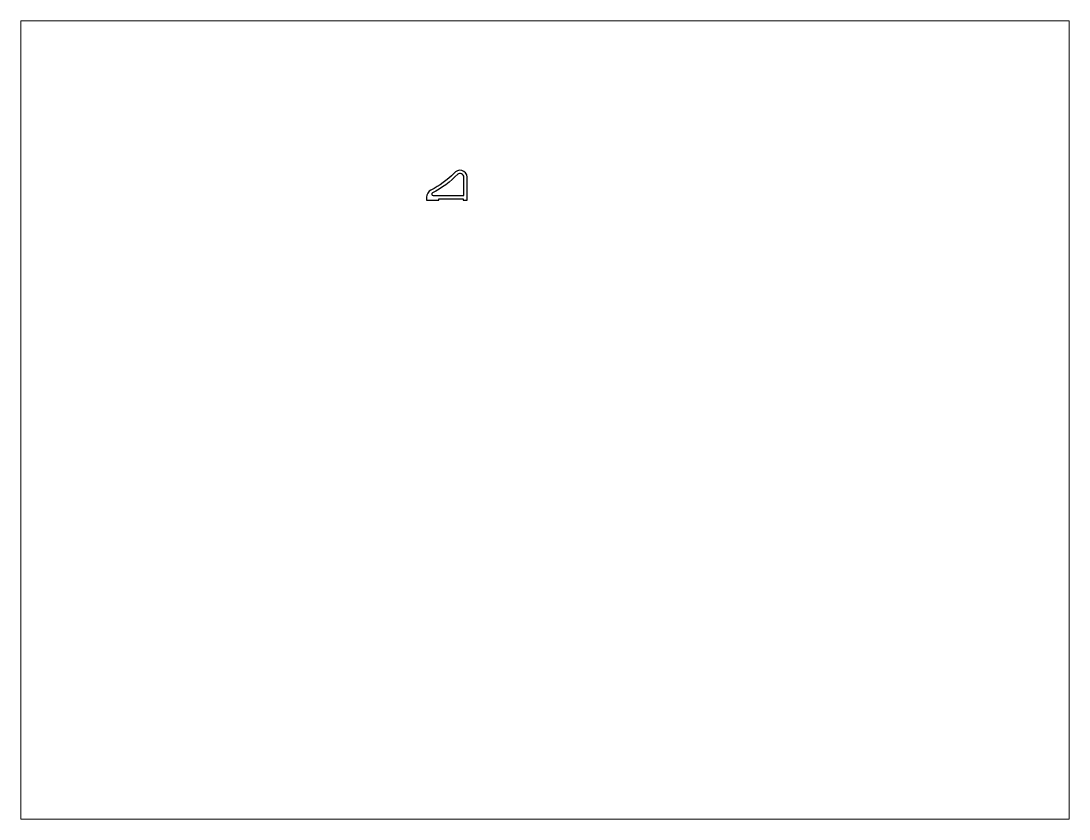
# Paper-space layout 'Layout1' of a CAD drawing. Extents: x 27 to 240, y 20 to 183.
# The model-space entities are those that its viewports show. They can reach past a viewport. Long polylines and large blocks are cut down to what shows.
import ezdxf

# ---------------------------------------------------------------- set-up
doc = ezdxf.new("R2010")
doc.units = 0
doc.header["$LTSCALE"] = 15
doc.layers.get('0').update_dxf_attribs({"linetype": 'CONTINUOUS'})
doc.layers.add('ANA', color=220, linetype='CONTINUOUS')

msp = doc.modelspace()

# ---------------------------------------------------------------- linework, layer by layer
at = {"layer": 'ANA', "color": 0}
for points in [[(148.55, 214.99, 0.28446), (146.89, 212.3), (146.89, 211.25), (151.39, 211.25), (151.39, 211.75), (160.39, 211.75), (160.39, 211.25), (161.89, 211.25), (161.89, 219.75, 0.697964), (156.99, 221.13, -0.083974)], [(149.29, 212.95), (160.69, 212.95), (160.69, 219.75, 0.525699), (158.38, 220.85, -0.090108), (149.06, 213.9, 0.792336)]]:
    msp.add_lwpolyline(points, format="xyb", close=True, dxfattribs=at)

psp = doc.layouts.get("Layout1")

# ---------------------------------------------------------------- viewports
at = {"layer": '0', "color": 0, "linetype": 'BYBLOCK', "ltscale": 0.05}
psp.add_viewport(center=(133.35, 101.6), size=(213.36, 162.56), view_center_point=(190.51, 130.3), view_height=293.8955, dxfattribs=at)

doc.saveas('drawing.dxf')
